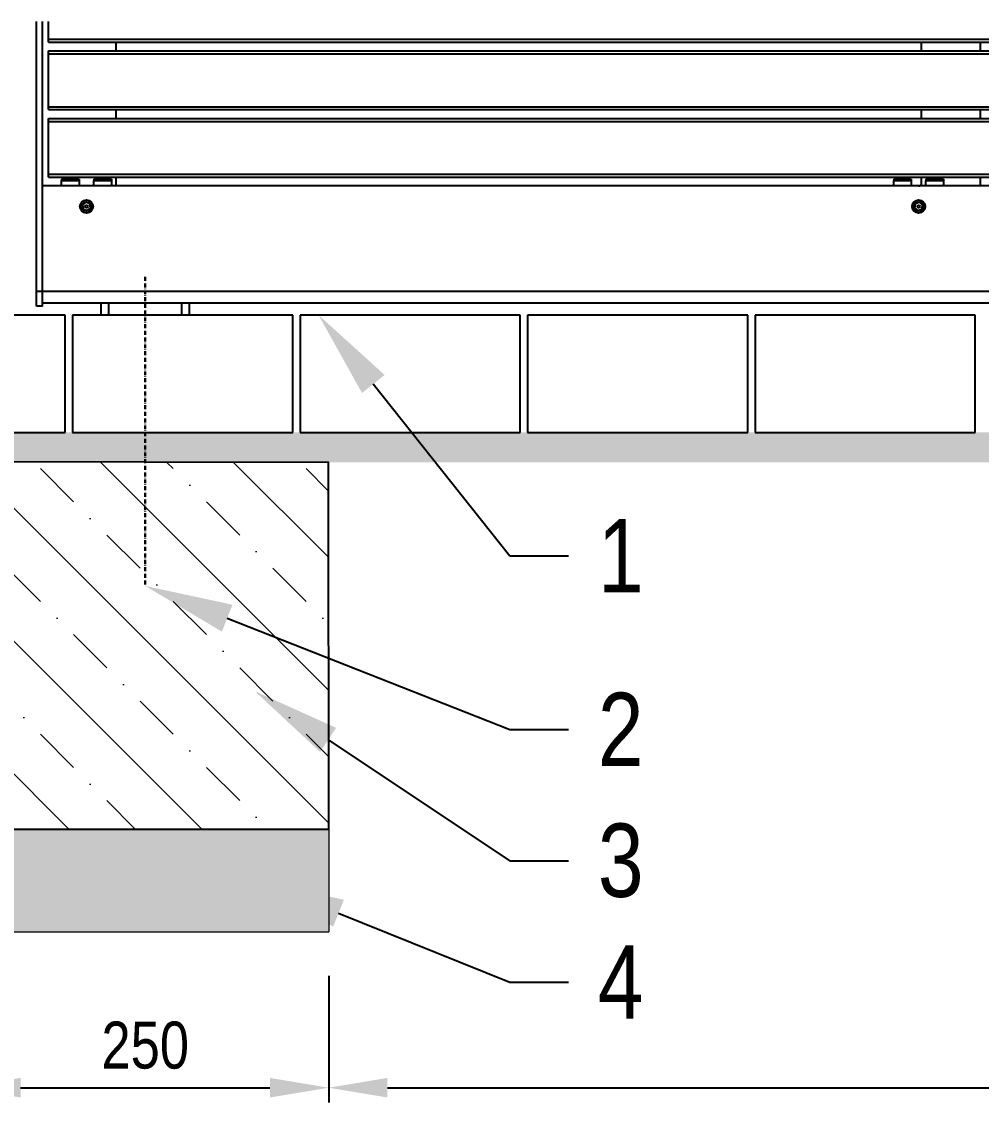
# Model space of a CAD drawing. Header units: millimetres. Extents: x 11004 to 16944, y 3285 to 7490.
# Drawn here: x 13365 to 14019, y 5074 to 5810 of the extents above; entities that cross this region are included whole.
import ezdxf
from ezdxf import colors
from ezdxf.entities.mleader import LeaderData, LeaderLine
from ezdxf.math import Vec2, Vec3

# ---------------------------------------------------------------- set-up
doc = ezdxf.new("R2010")
doc.units = ezdxf.units.MM
doc.header["$LTSCALE"] = 0.3
doc.linetypes.add('DashDot', pattern=[15, 9, -3, 0, -3])
doc.layers.add('SRAFY', color=251, linetype='Continuous', lineweight=13)
doc.styles.add('SEACAD_Arial', font='arial.ttf', dxfattribs={"width": 0.8})
doc.dimstyles.new('ISO-25', dxfattribs={"dimtxt": 1.6, "dimasz": 2, "dimexe": 0.5, "dimexo": 1.5, "dimtad": 1, "dimdec": 0, "dimtxsty": 'SEACAD_Arial', "dimcen": 2, "dimadec": 0, "dimazin": 0, "dimtfac": 1, "dimtdec": 0, "dimtmove": 0, "dimatfit": 3, "dimfxl": 1, "dimarcsym": 0})

# ---------------------------------------------------------------- blocks, each defined once
blk = doc.blocks.new('*D140')
at = {"color": 0, "lineweight": -2, "transparency": 16777216}
for p, q in [((13324.42, 5160.12), (13324.42, 5073.82)), ((13574.41, 5160.05), (13574.41, 5073.82)), ((13364.42, 5083.82), (13534.41, 5083.82))]:
    blk.add_line(p, q, dxfattribs=at)
at = {"color": 0, "transparency": 16777216}
for points in [[(13364.42, 5090.48), (13364.42, 5077.15), (13324.42, 5083.82)], [(13534.41, 5090.48), (13534.41, 5077.15), (13574.41, 5083.82)]]:
    blk.add_solid(points, dxfattribs=at)
at = {"layer": 'Defpoints', "color": 0, "transparency": 16777216}
for p in [(13324.42, 5190.12), (13574.41, 5190.05), (13574.41, 5083.82)]:
    blk.add_point(p, dxfattribs=at)
at = {"color": 0, "transparency": 16777216, "insert": (13449.42, 5112.65), "char_height": 32, "attachment_point": 5, "style": 'SEACAD_Arial'}
blk.add_mtext('250', dxfattribs=at)
blk = doc.blocks.new('*D142')
at = {"color": 0, "lineweight": -2, "transparency": 16777216}
for p, q in [((14976.43, 5210.62), (14976.43, 5073.82)), ((13574.41, 5160.05), (13574.41, 5073.82)), ((13614.41, 5083.82), (14936.43, 5083.82))]:
    blk.add_line(p, q, dxfattribs=at)
at = {"color": 0, "transparency": 16777216}
for points in [[(13614.41, 5090.48), (13614.41, 5077.15), (13574.41, 5083.82)], [(14936.43, 5090.48), (14936.43, 5077.15), (14976.43, 5083.82)]]:
    blk.add_solid(points, dxfattribs=at)
at = {"layer": 'Defpoints', "color": 0, "transparency": 16777216}
for p in [(14976.43, 5240.62), (13574.41, 5190.05), (14976.43, 5083.82)]:
    blk.add_point(p, dxfattribs=at)
at = {"color": 0, "transparency": 16777216, "insert": (14275.42, 5112.65), "char_height": 32, "attachment_point": 5, "style": 'SEACAD_Arial'}
blk.add_mtext('1402', dxfattribs=at)

msp = doc.modelspace()

# ---------------------------------------------------------------- hatches: boundary and pattern name
at = {"layer": 'SRAFY'}
h = msp.add_hatch(dxfattribs=at)
h.set_pattern_fill('AR-SAND', color=256, scale=0.5)
h.set_pattern_definition([(37.5, (6709.467, 295.79), (-0.800016, 24.47066), [0, -19.304, 0, -21.59, 0, -20.6375]), (7.5, (6709.467, 295.79), (22.47616, 35.84126), [0, -10.414, 0, -17.399, 0, -6.6675]), (327.5, (6693.846, 295.79), (39.54962, 0.07186), [0, -6.35, 0, -22.86, 0, -29.845]), (317.5, (6693.846, 295.79), (38.17782, 11.14647), [0, -3.175, 0, -14.986, 0, -17.145])])
h.paths.add_polyline_path([(13244.91, 5530.45), (13244.91, 5510.49), (13275.44, 5510.45), (13395.42, 5510.28), (13395.42, 5530.45)])
h.paths.add_polyline_path([(14299.91, 5510.1), (14299.91, 5530.45), (13395.42, 5530.45), (13395.42, 5510.28), (13525.42, 5510.1)])
h = msp.add_hatch(dxfattribs=at)
h.set_pattern_fill('BETON-PROSTY', color=256, scale=0.8, angle=90)
h.set_pattern_definition([(135, (6702.88, 731.35), (-45.25483, -45.25483), []), (135, (6702.88, 776.605), (-67.88225, -22.6274), [32, -16, 0, -16])])
h.paths.add_polyline_path([(12921.87, 5390.46), (12921.85, 5510.1), (11721.86, 5510.06), (11721.88, 5260.07), (12185.89, 5260.12), (12921.89, 5260.12)])
h.paths.add_polyline_path([(13574.41, 5390.46), (13574.39, 5510.03), (13324.42, 5510.1), (13324.42, 5260.11), (13574.43, 5260.12)])
h = msp.add_hatch(dxfattribs=at)
h.set_pattern_fill('AR-SAND', color=256, scale=0.5)
h.set_pattern_definition([(37.5, (6702.88, 731.35), (-0.800016, 24.47066), [0, -19.304, 0, -21.59, 0, -20.6375]), (7.5, (6702.88, 731.35), (22.47616, 35.84126), [0, -10.414, 0, -17.399, 0, -6.6675]), (327.5, (6687.258, 731.35), (39.54962, 0.07186), [0, -6.35, 0, -22.86, 0, -29.845]), (317.5, (6687.26, 731.35), (38.17782, 11.14647), [0, -3.175, 0, -14.986, 0, -17.145])])
h.paths.add_polyline_path([(12921.88, 5190.12), (12921.88, 5260.11), (11721.89, 5260.11), (11721.88, 5190.12)])
h.paths.add_polyline_path([(13574.41, 5190.05), (13574.42, 5260.04), (13496.67, 5260.11), (13324.42, 5260.04), (13324.42, 5190.05)])

# ---------------------------------------------------------------- linework, layer by layer
for p, q in [((13375.41, 5626.56), (13375.41, 5810.45)), ((13379.41, 5626.56), (13379.41, 5810.45)), ((13383.41, 5798.45), (13383.41, 5810.45)), ((13383.41, 5796.45), (13383.41, 5798.45)), ((13383.41, 5798.45), (15167.41, 5798.45)), ((13383.41, 5796.45), (15167.41, 5796.45)), ((13383.41, 5790.45), (15167.41, 5790.45)), ((13383.41, 5788.45), (13383.41, 5790.45)), ((13429.41, 5796.45), (13429.41, 5790.45)), ((13978.41, 5790.45), (13978.41, 5796.45)), ((14018.41, 5796.45), (14018.41, 5790.45)), ((13383.41, 5752.45), (13383.41, 5788.45)), ((13383.41, 5788.45), (15167.41, 5788.45)), ((13383.41, 5750.45), (13383.41, 5752.45)), ((13383.41, 5752.45), (15167.41, 5752.45)), ((13383.41, 5750.45), (15167.41, 5750.45)), ((13429.41, 5750.45), (13429.41, 5744.45)), ((13978.41, 5744.45), (13978.41, 5750.45)), ((14018.41, 5750.45), (14018.41, 5744.45)), ((13383.41, 5742.45), (13383.41, 5744.45)), ((13383.41, 5744.45), (15167.41, 5744.45)), ((13383.41, 5706.45), (13383.41, 5742.45)), ((13383.41, 5742.45), (15167.41, 5742.45)), ((13383.41, 5704.45), (13383.41, 5706.45)), ((13383.41, 5706.45), (15167.41, 5706.45)), ((13383.41, 5704.45), (15167.41, 5704.45)), ((13392.41, 5703.05), (13404.41, 5703.05)), ((13392.41, 5703.05), (13392.41, 5702.05)), ((13392.41, 5702.05), (13404.41, 5702.05)), ((13392.41, 5698.45), (13392.41, 5702.05)), ((13404.41, 5703.05), (13404.41, 5702.05)), ((13404.41, 5702.05), (13404.41, 5698.45)), ((13414.41, 5703.05), (13414.41, 5702.05)), ((13414.41, 5703.05), (13426.41, 5703.05)), ((13414.41, 5702.05), (13426.41, 5702.05)), ((13414.41, 5698.45), (13414.41, 5702.05)), ((13426.41, 5703.05), (13426.41, 5702.05)), ((13426.41, 5702.05), (13426.41, 5698.45)), ((13429.41, 5704.45), (13429.41, 5698.45)), ((13959.41, 5703.05), (13959.41, 5702.05)), ((13959.41, 5703.05), (13971.41, 5703.05)), ((13959.41, 5702.05), (13971.41, 5702.05)), ((13959.41, 5698.45), (13959.41, 5702.05)), ((13971.41, 5703.05), (13971.41, 5702.05)), ((13971.41, 5702.05), (13971.41, 5698.45)), ((13978.41, 5700.45), (13978.41, 5704.45)), ((13981.41, 5703.05), (13981.41, 5702.05)), ((13981.41, 5703.05), (13993.41, 5703.05)), ((13981.41, 5702.05), (13993.41, 5702.05)), ((13981.41, 5698.45), (13981.41, 5702.05)), ((13993.41, 5703.05), (13993.41, 5702.05)), ((13993.41, 5702.05), (13993.41, 5698.45)), ((14018.41, 5704.45), (14018.41, 5698.45)), ((15171.41, 5698.45), (13379.41, 5698.45)), ((13408.97, 5687.3), (13406.72, 5685.49)), ((13411.66, 5686.26), (13408.97, 5687.3)), ((13976.97, 5687.28), (13974.24, 5686.35)), ((13979.14, 5685.38), (13976.97, 5687.28)), ((13406.72, 5685.49), (13407.16, 5682.64)), ((13407.16, 5682.64), (13409.85, 5681.6)), ((13409.85, 5681.6), (13412.1, 5683.4)), ((13412.1, 5683.4), (13411.66, 5686.25)), ((13974.24, 5686.35), (13973.68, 5683.52)), ((13973.68, 5683.52), (13975.85, 5681.62)), ((13975.85, 5681.62), (13978.58, 5682.54)), ((13978.58, 5682.55), (13979.14, 5685.38)), ((13375.41, 5616.56), (13375.41, 5626.56)), ((13379.41, 5626.56), (13375.41, 5626.56)), ((13379.41, 5616.56), (13379.41, 5626.56)), ((15171.41, 5626.45), (13379.41, 5626.45)), ((13379.41, 5616.56), (13375.41, 5616.56)), ((15171.41, 5618.45), (13379.41, 5618.45)), ((13419.41, 5610.45), (13419.41, 5618.45)), ((13424.41, 5618.45), (13424.41, 5610.45)), ((13474.41, 5610.45), (13474.41, 5618.45)), ((13479.41, 5618.45), (13479.41, 5610.45)), ((13424.41, 5610.45), (13419.41, 5610.45)), ((13474.41, 5610.45), (13424.41, 5610.45)), ((13479.41, 5610.45), (13474.41, 5610.45))]:
    msp.add_line(p, q)
at = {"linetype": 'DashDot', "lineweight": 30}
msp.add_line((13449.41, 5636.47), (13449.41, 5425.81), dxfattribs=at)
at = {"color": 7, "linetype": 'Continuous'}
for p, q in [((13394.91, 5610.45), (13244.91, 5610.45)), ((13394.91, 5530.45), (13394.91, 5610.45)), ((13549.91, 5610.45), (13399.91, 5610.45)), ((13399.91, 5610.45), (13399.91, 5530.45)), ((13549.91, 5530.45), (13549.91, 5610.45)), ((13704.91, 5610.45), (13554.91, 5610.45)), ((13554.91, 5610.45), (13554.91, 5530.45)), ((13704.91, 5530.45), (13704.91, 5610.45)), ((13859.91, 5610.45), (13709.91, 5610.45)), ((13709.91, 5610.45), (13709.91, 5530.45)), ((13859.91, 5530.45), (13859.91, 5610.45)), ((14014.91, 5610.45), (13864.91, 5610.45)), ((13864.91, 5610.45), (13864.91, 5530.45)), ((14014.91, 5530.45), (14014.91, 5610.45)), ((13244.91, 5530.45), (13394.91, 5530.45)), ((13399.91, 5530.45), (13549.91, 5530.45)), ((13554.91, 5530.45), (13704.91, 5530.45)), ((13709.91, 5530.45), (13859.91, 5530.45)), ((13864.91, 5530.45), (14014.91, 5530.45))]:
    msp.add_line(p, q, dxfattribs=at)
at = {"flags": 128}
for points in [[(13408.97, 5687.3), (13408.97, 5687.3), (13408.97, 5687.3), (13408.97, 5687.3), (13408.97, 5687.3), (13408.97, 5687.3), (13408.97, 5687.3), (13408.97, 5687.3), (13408.97, 5687.3)], [(13976.97, 5687.28), (13976.97, 5687.28), (13976.97, 5687.28), (13976.97, 5687.28), (13976.97, 5687.28), (13976.97, 5687.28), (13976.97, 5687.28), (13976.97, 5687.28), (13976.97, 5687.28)], [(13406.72, 5685.49), (13406.72, 5685.49), (13406.72, 5685.49), (13406.72, 5685.49), (13406.72, 5685.49), (13406.72, 5685.49), (13406.72, 5685.49), (13406.72, 5685.49), (13406.72, 5685.49)], [(13407.16, 5682.64), (13407.16, 5682.64), (13407.16, 5682.64), (13407.16, 5682.64), (13407.16, 5682.64), (13407.16, 5682.64), (13407.16, 5682.64), (13407.16, 5682.64), (13407.16, 5682.64)], [(13409.85, 5681.6), (13409.85, 5681.6), (13409.85, 5681.6), (13409.85, 5681.6), (13409.85, 5681.6), (13409.85, 5681.6), (13409.85, 5681.6), (13409.85, 5681.6), (13409.85, 5681.6)], [(13411.66, 5686.25), (13411.66, 5686.25), (13411.66, 5686.25), (13411.66, 5686.26), (13411.66, 5686.26), (13411.66, 5686.26), (13411.66, 5686.26), (13411.66, 5686.26), (13411.66, 5686.26)], [(13412.1, 5683.4), (13412.1, 5683.4), (13412.1, 5683.4), (13412.1, 5683.4), (13412.1, 5683.4), (13412.1, 5683.4), (13412.1, 5683.4), (13412.1, 5683.4), (13412.1, 5683.4)], [(13973.68, 5683.52), (13973.68, 5683.52), (13973.68, 5683.52), (13973.68, 5683.52), (13973.68, 5683.52), (13973.68, 5683.52), (13973.68, 5683.52), (13973.68, 5683.52), (13973.68, 5683.52)], [(13974.24, 5686.35), (13974.24, 5686.35), (13974.24, 5686.35), (13974.24, 5686.35), (13974.24, 5686.35), (13974.24, 5686.35), (13974.24, 5686.35), (13974.24, 5686.35), (13974.24, 5686.35)], [(13975.85, 5681.62), (13975.85, 5681.62), (13975.85, 5681.62), (13975.85, 5681.62), (13975.85, 5681.62), (13975.85, 5681.62), (13975.85, 5681.62), (13975.85, 5681.62), (13975.85, 5681.62)], [(13978.58, 5682.54), (13978.58, 5682.55), (13978.58, 5682.55), (13978.58, 5682.55), (13978.58, 5682.55), (13978.58, 5682.55), (13978.58, 5682.55), (13978.58, 5682.55), (13978.58, 5682.55)], [(13979.14, 5685.38), (13979.14, 5685.38), (13979.14, 5685.38), (13979.14, 5685.38), (13979.14, 5685.38), (13979.14, 5685.38), (13979.14, 5685.38), (13979.14, 5685.38), (13979.14, 5685.38)]]:
    msp.add_lwpolyline(points, dxfattribs=at)
msp.add_lwpolyline([(13324.42, 5260.04), (13574.43, 5260.04), (13574.39, 5510.03), (13324.42, 5510.38)], close=True)
for centre, radius in [((13409.41, 5684.45), 4.5), ((13409.41, 5684.45), 3.25), ((13409.41, 5684.45), 3.1), ((13409.41, 5684.45), 3.03), ((13976.41, 5684.45), 4.5), ((13976.41, 5684.45), 3.25), ((13976.41, 5684.45), 3.1), ((13976.41, 5684.45), 3.03), ((13409.41, 5684.45), 0.894), ((13976.41, 5684.45), 0.894)]:
    msp.add_circle(centre, radius)
at = {"color": 7, "linetype": 'Continuous'}
msp.add_circle((13574.42, 5260.04), 0.01, dxfattribs=at)
msp.add_arc((13976.41, 5700.45), 2, 270, 0)
at = {"layer": 'SRAFY'}
for p in [(13574.41, 5260.04), (13324.42, 5190.05)]:
    msp.add_line(p, (13574.41, 5190.05), dxfattribs=at)

# ---------------------------------------------------------------- dimensions: what is measured, and where the dimension line sits
for base, p1, p2, picture, middle in [((14976.43, 5083.82), (13574.41, 5190.05), (14976.43, 5240.62), '*D142', (14275.42, 5112.65)), ((13574.41, 5083.82), (13324.42, 5190.12), (13574.41, 5190.05), '*D140', (13449.42, 5112.65))]:
    dim = msp.add_linear_dim(base=base, p1=p1, p2=p2, dimstyle='ISO-25', override={"dimscale": 0, "dimtix": 0, "dimtofl": 1, "dimtmove": 0, "dimatfit": 3})
    dim.commit()
    dim.dimension.update_dxf_attribs({"geometry": picture, "text_midpoint": middle})

# ---------------------------------------------------------------- leaders
ml = msp.add_multileader_mtext('Standard')
ml.set_content('1', color=256, style='SEACAD_Arial')
ml.set_leader_properties()
ml.build(insert=Vec2(0, 0))
ml.multileader.update_dxf_attribs({"text_right_attachment_type": 6, "dogleg_length": 2, "arrow_head_size": 60, "scale": 20})
ctx = ml.context
ctx.base_point, ctx.scale, ctx.char_height, ctx.arrow_head_size, ctx.landing_gap_size, ctx.plane_origin = Vec3(13737.88, 5446.35), 20, 50, 60, 20, Vec3(13474.91, 5610.45)
ctx.right_attachment = 6
notes = []
notes.append((ctx, [(0, (1, 1, 0), (13697.88, 5446.35), (1, 0), 40, [(0, [(13567.51, 5610.45)], 0, [])])]))
ctx.mtext.insert, ctx.mtext.flow_direction = Vec3(13757.88, 5471.35), 5
ml = msp.add_multileader_mtext('Standard')
ml.set_content('2', color=256, style='SEACAD_Arial')
ml.set_leader_properties()
ml.build(insert=Vec2(0, 0))
ml.multileader.update_dxf_attribs({"text_right_attachment_type": 6, "dogleg_length": 2, "arrow_head_size": 60, "scale": 20})
ctx = ml.context
ctx.base_point, ctx.scale, ctx.char_height, ctx.arrow_head_size, ctx.landing_gap_size, ctx.plane_origin = Vec3(13737.88, 5328.03), 20, 50, 60, 20, Vec3(13395.42, 5425.81)
ctx.right_attachment = 6
notes.append((ctx, [(0, (1, 1, 0), (13697.88, 5328.03), (1, 0), 40, [(0, [(13449.41, 5425.81)], 0, [])])]))
ctx.mtext.insert, ctx.mtext.flow_direction = Vec3(13757.88, 5353.03), 5
ml = msp.add_multileader_mtext('Standard')
ml.set_content('3', color=256, style='SEACAD_Arial')
ml.set_leader_properties()
ml.build(insert=Vec2(0, 0))
ml.multileader.update_dxf_attribs({"text_right_attachment_type": 6, "dogleg_length": 2, "arrow_head_size": 60, "scale": 20})
ctx = ml.context
ctx.base_point, ctx.scale, ctx.char_height, ctx.arrow_head_size, ctx.landing_gap_size, ctx.plane_origin = Vec3(13737.88, 5238.43), 20, 50, 60, 20, Vec3(13394.38, 5212.97)
ctx.right_attachment = 6
notes.append((ctx, [(0, (1, 1, 0), (13697.88, 5238.43), (1, 0), 40, [(0, [(13524.06, 5354.13)], 0, [])])]))
ctx.mtext.insert, ctx.mtext.flow_direction = Vec3(13757.88, 5263.87), 5
ml = msp.add_multileader_mtext('Standard')
ml.set_content('4', color=256, style='SEACAD_Arial')
ml.set_leader_properties()
ml.build(insert=Vec2(0, 0))
ml.multileader.update_dxf_attribs({"text_right_attachment_type": 6, "dogleg_length": 2, "arrow_head_size": 60, "scale": 20})
ctx = ml.context
ctx.base_point, ctx.scale, ctx.char_height, ctx.arrow_head_size, ctx.landing_gap_size, ctx.plane_origin = Vec3(13737.88, 5155.84), 20, 50, 60, 20, Vec3(13315.3, 5266.22)
ctx.right_attachment = 6
notes.append((ctx, [(0, (1, 1, 0), (13697.88, 5155.84), (1, 0), 40, [(0, [(13525.43, 5225.11)], 0, [])])]))
ctx.mtext.insert, ctx.mtext.flow_direction = Vec3(13757.88, 5180.84), 5
for ctx, leaders in notes:
    for number, flags, end, landing, length, lines in leaders:
        leader = LeaderData()
        leader.index, (leader.has_last_leader_line, leader.has_dogleg_vector, leader.attachment_direction) = number, flags
        leader.last_leader_point, leader.dogleg_vector, leader.dogleg_length = Vec3(end), Vec3(landing), length
        for number, points, colour, breaks in lines:
            line = LeaderLine()
            line.index, line.vertices, line.color, line.breaks = number, Vec3.list(points), colors.encode_raw_color(colour), breaks
            leader.lines.append(line)
        ctx.leaders.append(leader)

doc.saveas('drawing.dxf')
